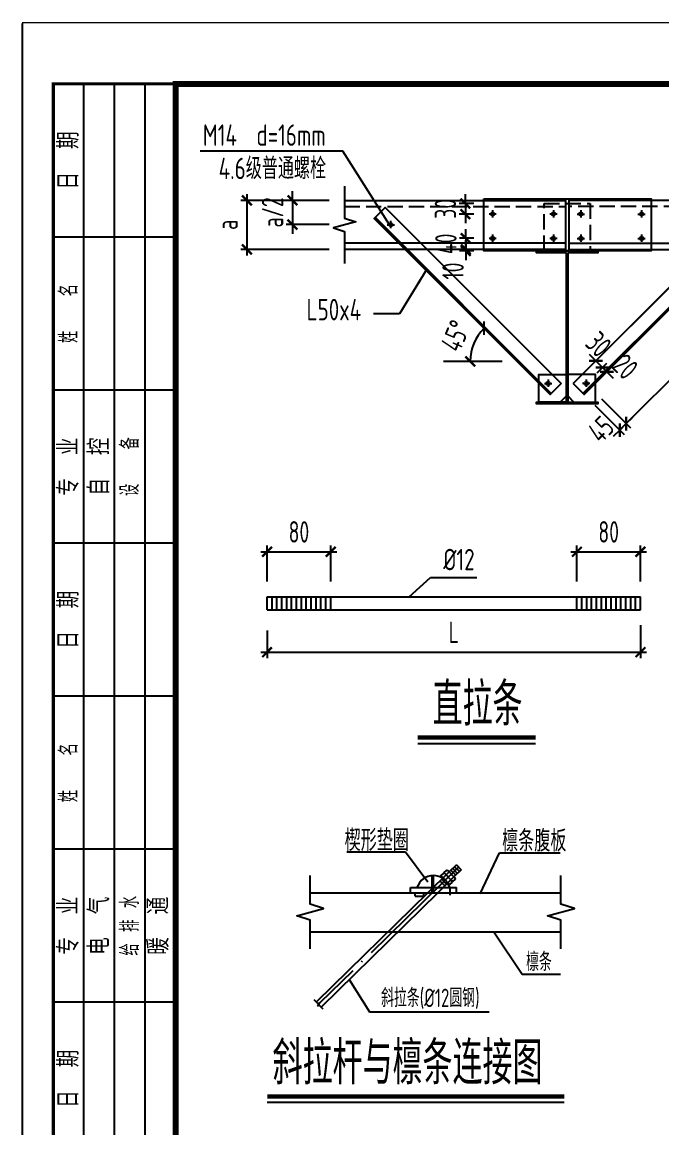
# Model space of a CAD drawing. Extents: x 287065 to 1473467, y 284802 to 344222.
# Drawn here: x 1414047 to 1424500, y 308770 to 326832 of the extents above; entities that cross this region are included whole.
import ezdxf
from ezdxf.enums import TextEntityAlignment as Align

# ---------------------------------------------------------------- set-up
doc = ezdxf.new("R2010")
doc.units = 0
doc.header["$LTSCALE"] = 1000
doc.linetypes.add('DASH', pattern=[0.35, 0.25, -0.1])
doc.linetypes.add('DOTE', pattern=[2.42, 2, -0.2, 0.02, -0.2])
doc.layers.get('0').update_dxf_attribs({"linetype": 'CONTINUOUS'})
doc.layers.get('DEFPOINTS').update_dxf_attribs({"linetype": 'CONTINUOUS'})
for name, color, linetype in [('BEAM_CON', 4, 'CONTINUOUS'), ('DIM', 3, 'CONTINUOUS'), ('DOTE', 8, 'DOTE'), ('FRAME', 3, 'CONTINUOUS'), ('NUM', 3, 'CONTINUOUS'), ('TEXT', 7, 'CONTINUOUS'), ('THIN', 7, 'CONTINUOUS'), ('填充', 8, 'CONTINUOUS'), ('建筑', 3, 'CONTINUOUS'), ('标注', 1, 'CONTINUOUS')]:
    doc.layers.add(name, color=color, linetype=linetype)
doc.styles.add('DXFS', font='txt.shx', dxfattribs={"width": 0.7, "bigfont": 'dxfs.shx'})
doc.styles.add('TSSD_Dimension', font='tssdeng.shx', dxfattribs={"width": 0.7, "bigfont": 'hztxt.shx'})
doc.styles.add('TSSD_Rein', font='tssdeng.shx', dxfattribs={"width": 0.7, "bigfont": 'hztxt.shx'})
doc.dimstyles.new('TSSD_100_100', dxfattribs={"dimtxt": 350, "dimasz": 150, "dimexe": 100, "dimexo": 250, "dimgap": 150, "dimtad": 1, "dimdec": 0, "dimzin": 0, "dimdsep": 46, "dimtxsty": 'TSSD_Dimension', "dimblk": 'ARCHTICK', "dimcen": 0, "dimdle": 100, "dimclrd": 3, "dimclre": 3, "dimclrt": 7, "dimadec": 0, "dimazin": 0, "dimtfac": 1, "dimtdec": 0, "dimtix": 1, "dimtmove": 2, "dimatfit": 3, "dimfxl": 100, "dimtolj": 1, "dimtzin": 0, "dimarcsym": 0})

# ---------------------------------------------------------------- blocks, each defined once
blk = doc.blocks.new('A$C2F0C53E4')
at = {"layer": 'FRAME', "lineweight": 18}
blk.add_line((0, 0), (0, 42000), dxfattribs=at)
at = {"layer": 'FRAME'}
for points in [[(10, 42010, 20, 20, 0), (10, 10, 20, 20, 0), (59410, 10, 20, 20, 0), (59410, 42010, 20, 20, 0)], [(2510, 41010, 100, 100, 0), (2510, 1010, 100, 100, 0), (58410, 1010, 100, 100, 0), (58410, 41010, 100, 100, 0)]]:
    blk.add_lwpolyline(points, format="xyseb", close=True, dxfattribs=at)
blk.add_lwpolyline([(2510, 41010, 50, 50, 0), (510, 41010, 50, 50, 0), (510, 18510, 50, 50, 0), (2510, 18510, 50, 50, 0)], format="xyseb", dxfattribs=at)
for points in [[(1010, 18510), (1010, 41010)], [(1510, 18510), (1510, 41010)], [(2010, 18510), (2010, 41010)], [(2510, 38510), (510, 38510)], [(2510, 36010), (510, 36010)], [(2510, 33510), (510, 33510)], [(2510, 31010), (510, 31010)], [(2510, 28510), (510, 28510)], [(2510, 26010), (510, 26010)]]:
    blk.add_lwpolyline(points, dxfattribs=at)
at = {"layer": 'FRAME', "char_height": 300, "attachment_point": 5, "rotation": 90, "style": 'DXFS'}
for s, insert, width in [('{\\f宋体|b0|i0|c134|p2;日\\Ftxt.shx,dxfs.shx|c134;  \\f宋体|b0|i0|c134|p2;期\\P}', (760, 39760), 1132.5), ('姓   名', (760, 37260), 1185), ('{\\f宋体|b0|i0|c134|p2;自\\Ftxt.shx,dxfs.shx|c134;  \\f宋体|b0|i0|c134|p2;控\\P}', (1260, 34760), 1148.25), ('设   备', (1760, 34760), 1227), ('{\\f宋体|b0|i0|c134|p2;专\\Ftxt.shx,dxfs.shx|c134;  \\f宋体|b0|i0|c134|p2;业\\P}', (760, 34760), 1203.38), ('{\\f宋体|b0|i0|c134|p2;日\\Ftxt.shx,dxfs.shx|c134;  \\f宋体|b0|i0|c134|p2;期\\P}', (760, 32260), 1132.5), ('姓   名', (760, 29760), 1185), ('{\\f宋体|b0|i0|c134|p2;专\\Ftxt.shx,dxfs.shx|c134;  \\f宋体|b0|i0|c134|p2;业\\P}', (760, 27260), 1203.38), ('{\\f宋体|b0|i0|c134|p2;电\\Ftxt.shx,dxfs.shx|c134;  \\f宋体|b0|i0|c134|p2;气\\P}', (1260, 27260), 1182.38), ('给 排 水', (1760, 27260), 1352.62), ('{\\f宋体|b0|i0|c134|p2;暖\\Ftxt.shx,dxfs.shx|c134;  \\f宋体|b0|i0|c134|p2;通\\P}', (2230, 27260), 1200.75), ('{\\f宋体|b0|i0|c134|p2;日\\Ftxt.shx,dxfs.shx|c134;  \\f宋体|b0|i0|c134|p2;期\\P}', (760, 24760), 1132.5)]:
    blk.add_mtext(s, dxfattribs=dict(at, insert=insert, width=width))
blk = doc.blocks.new('_ARCHTICK')
at = {"color": 0}
blk.add_lwpolyline([(-0.53, -0.53, 0.25, 0.25, 0), (0.53, 0.53, 0.5, 0.5, 0)], format="xyseb", dxfattribs=at)
blk = doc.blocks.new('*D848')
at = {"layer": 'DEFPOINTS', "color": 0}
for p in [(1421676, 323301), (1421296, 323120), (1421676, 323120)]:
    blk.add_point(p, dxfattribs=at)
at = {"layer": 'DIM', "color": 3, "lineweight": -2}
for p, q in [((1421296, 323301), (1421296, 323451)), ((1421426, 323301), (1421196, 323301)), ((1421296, 323301), (1421296, 323120)), ((1421426, 323120), (1421196, 323120)), ((1421296, 323120), (1421296, 322970))]:
    blk.add_line(p, q, dxfattribs=at)
at = {"layer": 'DIM', "color": 3, "lineweight": -2, "xscale": 150, "yscale": 150, "zscale": 150}
for p, rotation in [((1421296, 323301), 270), ((1421296, 323120), 90)]:
    blk.add_blockref('_ARCHTICK', p, dxfattribs=dict(at, rotation=rotation))
at = {"layer": 'DIM', "color": 7, "insert": (1420971, 323210), "char_height": 350, "attachment_point": 5, "rotation": 90, "style": 'TSSD_Dimension'}
blk.add_mtext('\\A1;40', dxfattribs=at)
blk = doc.blocks.new('*D849')
at = {"layer": 'DEFPOINTS', "color": 0}
for p in [(1425857, 323520), (1426511, 322866), (1423335, 320856)]:
    blk.add_point(p, dxfattribs=at)
at = {"layer": 'DIM', "color": 3, "lineweight": -2}
for p, q in [((1426034, 323343), (1426581, 322796)), ((1423847, 320203), (1426581, 322937)), ((1423512, 320679), (1423988, 320203))]:
    blk.add_line(p, q, dxfattribs=at)
at = {"layer": 'DIM', "color": 3, "lineweight": -2, "xscale": 150, "yscale": 150, "zscale": 150}
for p, rotation in [((1426511, 322866), 44.99999999999562), ((1423918, 320273), 224.9999999999957)]:
    blk.add_blockref('_ARCHTICK', p, dxfattribs=dict(at, rotation=rotation))
at = {"layer": 'DIM', "color": 7, "insert": (1424984, 321800), "char_height": 350, "attachment_point": 5, "rotation": 45, "style": 'TSSD_Dimension'}
blk.add_mtext('\\A1;L', dxfattribs=at)
blk = doc.blocks.new('*D850')
at = {"layer": 'DEFPOINTS', "color": 0}
for p in [(1421296, 323095), (1421676, 323120), (1421676, 323095)]:
    blk.add_point(p, dxfattribs=at)
at = {"layer": 'DIM', "color": 3, "lineweight": -2}
for p, q in [((1421296, 323120), (1421296, 323270)), ((1421426, 323120), (1421196, 323120)), ((1421426, 323095), (1421196, 323095)), ((1421296, 323120), (1421296, 323095)), ((1421296, 323095), (1421296, 322945))]:
    blk.add_line(p, q, dxfattribs=at)
at = {"layer": 'DIM', "color": 3, "lineweight": -2, "xscale": 150, "yscale": 150, "zscale": 150}
for p, rotation in [((1421296, 323120), 270), ((1421296, 323095), 90)]:
    blk.add_blockref('_ARCHTICK', p, dxfattribs=dict(at, rotation=rotation))
at = {"layer": 'DIM', "color": 7, "insert": (1421088, 322766), "char_height": 350, "attachment_point": 5, "rotation": 90, "style": 'TSSD_Dimension'}
blk.add_mtext('\\A1;10', dxfattribs=at)
blk = doc.blocks.new('*D851')
at = {"layer": 'DEFPOINTS', "color": 0}
for p in [(1421345, 322079), (1421472, 321673), (1421345, 321290), (1422135, 321290), (1422135, 321290)]:
    blk.add_point(p, dxfattribs=at)
at = {"layer": 'DIM', "color": 3, "lineweight": -2}
blk.add_arc((1422135, 321290), 765, 135, 180, dxfattribs=at)
at = {"layer": 'DIM', "color": 3, "lineweight": -2, "xscale": 150, "yscale": 150, "zscale": 150}
for p, rotation in [((1421594, 321831), 45.00000000001272), ((1421370, 321290), 270.0000000000297)]:
    blk.add_blockref('_ARCHTICK', p, dxfattribs=dict(at, rotation=rotation))
at = {"layer": 'DIM', "color": 7, "insert": (1421128, 321707), "char_height": 350, "attachment_point": 5, "rotation": 67.5, "style": 'TSSD_Dimension'}
blk.add_mtext('\\A1;45°', dxfattribs=at)
blk = doc.blocks.new('_ARROW')
blk.add_solid([(0, 0), (-1, 0.1), (-1, -0.1)])
blk = doc.blocks.new('*D852')
at = {"layer": 'DEFPOINTS', "color": 0}
for p in [(1423529, 321192), (1423202, 321077), (1423308, 320970)]:
    blk.add_point(p, dxfattribs=at)
at = {"layer": 'DIM', "color": 3, "lineweight": -2}
for p, q in [((1423423, 321298), (1423317, 321404)), ((1423379, 321253), (1423494, 321368)), ((1423423, 321298), (1423529, 321192)), ((1423485, 321147), (1423600, 321262)), ((1423529, 321192), (1423635, 321085))]:
    blk.add_line(p, q, dxfattribs=at)
at = {"layer": 'DIM', "color": 3, "lineweight": -2, "xscale": 150, "yscale": 150, "zscale": 150}
for p, rotation in [((1423423, 321298), 315), ((1423529, 321192), 135)]:
    blk.add_blockref('_ARCHTICK', p, dxfattribs=dict(at, rotation=rotation))
at = {"layer": 'DIM', "color": 7, "insert": (1423466, 321570), "char_height": 350, "attachment_point": 5, "rotation": 315, "style": 'TSSD_Dimension'}
blk.add_mtext('\\A1;30', dxfattribs=at)
blk = doc.blocks.new('*D853')
at = {"layer": 'DEFPOINTS', "color": 0}
for p in [(1423600, 321121), (1423266, 320928), (1423336, 320857)]:
    blk.add_point(p, dxfattribs=at)
at = {"layer": 'DIM', "color": 3, "lineweight": -2}
for p, q in [((1423529, 321192), (1423423, 321298)), ((1423442, 321104), (1423600, 321262)), ((1423513, 321034), (1423671, 321192)), ((1423529, 321192), (1423600, 321121)), ((1423600, 321121), (1423706, 321015))]:
    blk.add_line(p, q, dxfattribs=at)
at = {"layer": 'DIM', "color": 3, "lineweight": -2, "xscale": 150, "yscale": 150, "zscale": 150}
for p, rotation in [((1423529, 321192), 315.0000000000043), ((1423600, 321121), 135.0000000000043)]:
    blk.add_blockref('_ARCHTICK', p, dxfattribs=dict(at, rotation=rotation))
at = {"layer": 'DIM', "color": 7, "insert": (1423903, 321203), "char_height": 350, "attachment_point": 5, "rotation": 315, "style": 'TSSD_Dimension'}
blk.add_mtext('\\A1;20', dxfattribs=at)
blk = doc.blocks.new('*D854')
at = {"layer": 'DEFPOINTS', "color": 0}
for p in [(1423335, 320856), (1423229, 320750), (1423918, 320273)]:
    blk.add_point(p, dxfattribs=at)
at = {"layer": 'DIM', "color": 3, "lineweight": -2}
for p, q in [((1423512, 320679), (1423988, 320203)), ((1423406, 320573), (1423882, 320097)), ((1423812, 320167), (1423918, 320273)), ((1423918, 320273), (1424024, 320379)), ((1423812, 320167), (1423705, 320061))]:
    blk.add_line(p, q, dxfattribs=at)
at = {"layer": 'DIM', "color": 3, "lineweight": -2, "xscale": 150, "yscale": 150, "zscale": 150}
for p, rotation in [((1423918, 320273), 225), ((1423812, 320167), 45)]:
    blk.add_blockref('_ARCHTICK', p, dxfattribs=dict(at, rotation=rotation))
at = {"layer": 'DIM', "color": 7, "insert": (1423503, 320180), "char_height": 350, "attachment_point": 5, "rotation": 45, "style": 'TSSD_Dimension'}
blk.add_mtext('\\A1;45', dxfattribs=at)
blk = doc.blocks.new('*D855')
at = {"layer": 'DEFPOINTS', "color": 0}
for p in [(1421676, 323870), (1421289, 323695), (1421676, 323695)]:
    blk.add_point(p, dxfattribs=at)
at = {"layer": 'DIM', "color": 3, "lineweight": -2}
for p, q in [((1421426, 323870), (1421189, 323870)), ((1421289, 323870), (1421289, 324020)), ((1421289, 323870), (1421289, 323695)), ((1421426, 323695), (1421189, 323695)), ((1421289, 323695), (1421289, 323545))]:
    blk.add_line(p, q, dxfattribs=at)
at = {"layer": 'DIM', "color": 3, "lineweight": -2, "xscale": 150, "yscale": 150, "zscale": 150}
for p, rotation in [((1421289, 323870), 270), ((1421289, 323695), 90)]:
    blk.add_blockref('_ARCHTICK', p, dxfattribs=dict(at, rotation=rotation))
at = {"layer": 'DIM', "color": 7, "insert": (1420964, 323782), "char_height": 350, "attachment_point": 5, "rotation": 90, "style": 'TSSD_Dimension'}
blk.add_mtext('\\A1;30', dxfattribs=at)
blk = doc.blocks.new('*D884')
at = {"layer": 'DEFPOINTS', "color": 0}
for p in [(1419316, 323920), (1417721, 323120), (1419316, 323120)]:
    blk.add_point(p, dxfattribs=at)
at = {"layer": 'DIM', "color": 3, "lineweight": -2}
for p, q in [((1419066, 323920), (1417621, 323920)), ((1417721, 324020), (1417721, 323020)), ((1419066, 323120), (1417621, 323120))]:
    blk.add_line(p, q, dxfattribs=at)
at = {"layer": 'DIM', "color": 3, "lineweight": -2, "xscale": 150, "yscale": 150, "zscale": 150}
for p, rotation in [((1417721, 323920), 90), ((1417721, 323120), 270)]:
    blk.add_blockref('_ARCHTICK', p, dxfattribs=dict(at, rotation=rotation))
at = {"layer": 'DIM', "color": 7, "insert": (1417396, 323520), "char_height": 350, "attachment_point": 5, "rotation": 90, "style": 'TSSD_Dimension'}
blk.add_mtext('\\A1;a', dxfattribs=at)
blk = doc.blocks.new('*D885')
at = {"layer": 'DEFPOINTS', "color": 0}
for p in [(1419316, 323920), (1418464, 323526), (1419316, 323526)]:
    blk.add_point(p, dxfattribs=at)
at = {"layer": 'DIM', "color": 3, "lineweight": -2}
for p, q in [((1418464, 323920), (1418464, 324070)), ((1419066, 323920), (1418364, 323920)), ((1418464, 323920), (1418464, 323526)), ((1419066, 323526), (1418364, 323526)), ((1418464, 323526), (1418464, 323376))]:
    blk.add_line(p, q, dxfattribs=at)
at = {"layer": 'DIM', "color": 3, "lineweight": -2, "xscale": 150, "yscale": 150, "zscale": 150}
for p, rotation in [((1418464, 323920), 270), ((1418464, 323526), 90)]:
    blk.add_blockref('_ARCHTICK', p, dxfattribs=dict(at, rotation=rotation))
at = {"layer": 'DIM', "color": 7, "insert": (1418139, 323723), "char_height": 350, "attachment_point": 5, "rotation": 90, "style": 'TSSD_Dimension'}
blk.add_mtext('\\A1;a/2', dxfattribs=at)
blk = doc.blocks.new('*D915')
at = {"layer": 'DEFPOINTS', "color": 0}
for p in [(1424151, 317230), (1418050, 317144), (1424151, 316540)]:
    blk.add_point(p, dxfattribs=at)
at = {"layer": 'DIM', "color": 3, "lineweight": -2}
for p, q in [((1418050, 316894), (1418050, 316440)), ((1424151, 316980), (1424151, 316440)), ((1417950, 316540), (1424251, 316540))]:
    blk.add_line(p, q, dxfattribs=at)
at = {"layer": 'DIM', "color": 3, "lineweight": -2, "xscale": 150, "yscale": 150, "zscale": 150, "rotation": 180}
blk.add_blockref('_ARCHTICK', (1418050, 316540), dxfattribs=at)
at = {"layer": 'DIM', "color": 3, "lineweight": -2, "xscale": 150, "yscale": 150, "zscale": 150}
blk.add_blockref('_ARCHTICK', (1424151, 316540), dxfattribs=at)
at = {"layer": 'DIM', "color": 7, "insert": (1421101, 316865), "char_height": 350, "attachment_point": 5, "style": 'TSSD_Dimension'}
blk.add_mtext('\\A1;L', dxfattribs=at)
blk = doc.blocks.new('*D916')
at = {"layer": 'DEFPOINTS', "color": 0}
for p in [(1419090, 318180), (1418050, 317444), (1419090, 317444)]:
    blk.add_point(p, dxfattribs=at)
at = {"layer": 'DIM', "color": 3, "lineweight": -2}
for p, q in [((1418050, 317694), (1418050, 318280)), ((1419090, 317694), (1419090, 318280)), ((1417950, 318180), (1419190, 318180))]:
    blk.add_line(p, q, dxfattribs=at)
at = {"layer": 'DIM', "color": 3, "lineweight": -2, "xscale": 150, "yscale": 150, "zscale": 150, "rotation": 180}
blk.add_blockref('_ARCHTICK', (1418050, 318180), dxfattribs=at)
at = {"layer": 'DIM', "color": 3, "lineweight": -2, "xscale": 150, "yscale": 150, "zscale": 150}
blk.add_blockref('_ARCHTICK', (1419090, 318180), dxfattribs=at)
at = {"layer": 'DIM', "color": 7, "insert": (1418570, 318505), "char_height": 350, "attachment_point": 5, "style": 'TSSD_Dimension'}
blk.add_mtext('\\A1;80', dxfattribs=at)
blk = doc.blocks.new('*D917')
at = {"layer": 'DEFPOINTS', "color": 0}
for p in [(1424151, 318180), (1423111, 317444), (1424151, 317444)]:
    blk.add_point(p, dxfattribs=at)
at = {"layer": 'DIM', "color": 3, "lineweight": -2}
for p, q in [((1423111, 317694), (1423111, 318280)), ((1424151, 317694), (1424151, 318280)), ((1423011, 318180), (1424251, 318180))]:
    blk.add_line(p, q, dxfattribs=at)
at = {"layer": 'DIM', "color": 3, "lineweight": -2, "xscale": 150, "yscale": 150, "zscale": 150, "rotation": 180}
blk.add_blockref('_ARCHTICK', (1423111, 318180), dxfattribs=at)
at = {"layer": 'DIM', "color": 3, "lineweight": -2, "xscale": 150, "yscale": 150, "zscale": 150}
blk.add_blockref('_ARCHTICK', (1424151, 318180), dxfattribs=at)
at = {"layer": 'DIM', "color": 7, "insert": (1423631, 318505), "char_height": 350, "attachment_point": 5, "style": 'TSSD_Dimension'}
blk.add_mtext('\\A1;80', dxfattribs=at)

msp = doc.modelspace()

# ---------------------------------------------------------------- linework, layer by layer
at = {"layer": 'BEAM_CON'}
for p, q in [((1421142.571, 313065.65), (1421024.21, 312949.74)), ((1421112.802, 313036.497), (1421191.234, 312956.407)), ((1421112.802, 313036.497), (1421191.234, 312956.407)), ((1421142.571, 313065.65), (1421221.004, 312985.56)), ((1421024.21, 312949.74), (1420666.261, 312599.203)), ((1420749.035, 312610.613), (1420749.035, 312891.273)), ((1420767.241, 312610.613), (1420767.241, 312891.863)), ((1420838.129, 312610.613), (1421102.642, 312869.649)), ((1420904.416, 312832.426), (1420982.849, 312752.336)), ((1420973.223, 312972.029), (1420939.195, 312938.706)), ((1420939.195, 312938.706), (1421080.806, 312794.101)), ((1421053.263, 312978.191), (1421131.696, 312898.101)), ((1421083.033, 313007.344), (1421161.465, 312927.254)), ((1421083.033, 313007.344), (1421161.465, 312927.254)), ((1421083.033, 313007.344), (1421161.465, 312927.254)), ((1421221.004, 312985.56), (1421102.642, 312869.649)), ((1420392.007, 312693.946), (1421142.474, 312693.946)), ((1420392.007, 312610.613), (1420392.007, 312693.946)), ((1420874.647, 312803.273), (1420953.079, 312723.183)), ((1421065.921, 312779.525), (1421031.893, 312746.202)), ((1421035.862, 312693.946), (1421035.862, 312573.113)), ((1421114.833, 312827.425), (1421080.806, 312794.101)), ((1421142.474, 312610.613), (1421142.474, 312693.946)), ((1418754.131, 312610.613), (1421035.862, 312610.613)), ((1420677.913, 312610.613), (1418853.261, 310823.743)), ((1420838.129, 312610.613), (1418931.693, 310743.652)), ((1420469.447, 312552.772), (1420469.447, 312610.613)), ((1420469.447, 312552.772), (1420612.539, 312552.772)), ((1420612.539, 312552.772), (1420612.539, 312610.613)), ((1421035.862, 312610.613), (1422849.909, 312610.613)), ((1418754.131, 311973.384), (1422849.909, 311973.384))]:
    msp.add_line(p, q, dxfattribs=at)
at = {"layer": 'BEAM_CON', "elevation": -82}
msp.add_lwpolyline([(1420924.311, 312924.129), (1420890.283, 312890.806), (1421031.893, 312746.202)], dxfattribs=at)
msp.add_lwpolyline([(1420973.223, 312972.029, -0.414213562), (1421002.684, 312971.721), (1421115.142, 312856.886, -0.414213562), (1421114.833, 312827.425)], format="xyb", dxfattribs=at)
at = {"layer": 'BEAM_CON'}
for centre, radius, start, end in [((1420767.241, 312610.613), 281.25, 17.2352853, 162.7647147), ((1420938.887, 312909.245), 20.833, 44.4006286, 134.4006286), ((1421051.344, 312794.41), 20.833, 314.4006286, 44.4006286)]:
    msp.add_arc(centre, radius, start, end, dxfattribs=at)
at = {"layer": 'DIM'}
msp.add_line((1421888.292, 321290.248), (1420932.287, 321290.248), dxfattribs=at)
at = {"layer": 'DOTE'}
msp.add_line((1421177.274, 313030.214), (1418904.863, 310804.855), dxfattribs=at)
at = {"layer": 'NUM'}
for p, q in [((1422436.981, 315045.557), (1420512.744, 315045.557)), ((1422906.003, 309184.983), (1418051.28, 309184.983))]:
    msp.add_line(p, q, dxfattribs=at)
at = {"layer": 'NUM', "const_width": 70}
for points in [[(1422436.981, 315145.327), (1420512.744, 315145.327)], [(1422906.003, 309284.753), (1418051.28, 309284.753)]]:
    msp.add_lwpolyline(points, dxfattribs=at)
at = {"layer": 'TEXT'}
for p, q in [((1419284.651, 324726.073), (1416954.689, 324726.073)), ((1420047.392, 323519.557), (1419284.651, 324726.073)), ((1420660.232, 322796.323), (1420214.427, 322069.03)), ((1420214.427, 322069.03), (1419786.394, 322069.03)), ((1420372.534, 317443.539), (1420718.191, 317758.906)), ((1420718.191, 317758.906), (1421476.176, 317758.906)), ((1420312.299, 313274.712), (1419350.544, 313274.712)), ((1420678.493, 312784.934), (1420312.299, 313274.712)), ((1421529.9, 312590.459), (1421845.165, 313261.973)), ((1421845.165, 313261.973), (1422840.15, 313261.973)), ((1421756.181, 311973.384), (1422216.937, 311283.034)), ((1422216.937, 311283.034), (1422843.593, 311283.034)), ((1419388.51, 311191.01), (1419721.985, 310667.025)), ((1419721.985, 310667.025), (1421680.145, 310667.025))]:
    msp.add_line(p, q, dxfattribs=at)
at = {"layer": 'THIN', "ltscale": 0.5}
for points, elevation in [([(1419315.87, 324152.89), (1419315.87, 323627.89), (1419499.203, 323569.557), (1419132.536, 323469.557), (1419315.87, 323411.224), (1419315.87, 322886.224)], 6.833), ([(1418754.131, 311693.384), (1418754.131, 312161.998), (1418534.131, 312231.998), (1418974.131, 312351.998), (1418754.131, 312421.998), (1418754.131, 312890.613)], -82), ([(1422849.909, 311693.384), (1422849.909, 312161.998), (1422629.909, 312231.998), (1423069.909, 312351.998), (1422849.909, 312421.998), (1422849.909, 312890.613)], -82), ([(1418966.677, 310707.929), (1418902.673, 310773.286), (1418879.563, 310761.637), (1418905.391, 310805.758), (1418882.281, 310794.109), (1418818.278, 310859.466)], -82)]:
    msp.add_lwpolyline(points, dxfattribs=dict(at, elevation=elevation))
at = {"layer": '建筑', "linetype": 'Continuous'}
for p, q in [((1422852.524, 320926.557), (1419976.681, 323802.4)), ((1421794.991, 323694.557), (1421675.626, 323694.557)), ((1421735.308, 323760.725), (1421735.308, 323640.725)), ((1422787.074, 323694.557), (1422667.71, 323694.557)), ((1422727.392, 323760.725), (1422727.392, 323640.725)), ((1423052.26, 320926.557), (1425928.102, 323802.4)), ((1423117.71, 323694.557), (1423237.074, 323694.557)), ((1423177.392, 323759.381), (1423177.392, 323640.725)), ((1424109.793, 323694.557), (1424229.157, 323694.557)), ((1424169.475, 323760.725), (1424169.475, 323640.725)), ((1422675.747, 320749.78), (1419799.904, 323625.623)), ((1422693.425, 320767.458), (1419817.582, 323643.301)), ((1420011.71, 323519.557), (1420131.074, 323519.557)), ((1420071.392, 323465.725), (1420071.392, 323585.725)), ((1423211.359, 320767.458), (1426087.201, 323643.301)), ((1423229.036, 320749.78), (1426104.879, 323625.623)), ((1421735.308, 323360.725), (1421735.308, 323240.725)), ((1422727.392, 323360.725), (1422727.392, 323240.725)), ((1423177.392, 323360.725), (1423177.392, 323240.725)), ((1424169.475, 323360.725), (1424169.475, 323240.725)), ((1422927.392, 323219.557), (1419321.574, 323219.557)), ((1421794.991, 323294.557), (1421675.626, 323294.557)), ((1422787.074, 323294.557), (1422667.71, 323294.557)), ((1422977.392, 323219.557), (1427230.615, 323219.557)), ((1423117.71, 323294.557), (1423237.074, 323294.557)), ((1424109.793, 323294.557), (1424229.157, 323294.557)), ((1422675.747, 320749.78), (1422062.381, 321363.146)), ((1422640.392, 320992.725), (1422640.392, 320872.725)), ((1423264.392, 320992.725), (1423264.392, 320872.725)), ((1422580.71, 320926.557), (1422700.074, 320926.557)), ((1423324.074, 320926.557), (1423204.71, 320926.557)), ((1422940.392, 320726.557), (1422840.392, 320626.557)), ((1422964.392, 320726.557), (1423064.392, 320626.557))]:
    msp.add_line(p, q, dxfattribs=at)
at = {"layer": '建筑'}
for p, q in [((1418050.499, 317443.539), (1424151.457, 317443.539)), ((1418050.499, 317230.205), (1418050.499, 317443.539)), ((1418130.499, 317230.205), (1418130.499, 317443.539)), ((1418130.499, 317230.205), (1418130.499, 317443.539)), ((1418210.499, 317230.205), (1418210.499, 317443.539)), ((1418210.499, 317230.205), (1418210.499, 317443.539)), ((1418290.499, 317230.205), (1418290.499, 317443.539)), ((1418290.499, 317230.205), (1418290.499, 317443.539)), ((1418370.499, 317230.205), (1418370.499, 317443.539)), ((1418370.499, 317230.205), (1418370.499, 317443.539)), ((1418450.499, 317230.205), (1418450.499, 317443.539)), ((1418450.499, 317230.205), (1418450.499, 317443.539)), ((1418530.499, 317230.205), (1418530.499, 317443.539)), ((1418530.499, 317230.205), (1418530.499, 317443.539)), ((1418610.499, 317230.205), (1418610.499, 317443.539)), ((1418610.499, 317230.205), (1418610.499, 317443.539)), ((1418690.499, 317230.205), (1418690.499, 317443.539)), ((1418690.499, 317230.205), (1418690.499, 317443.539)), ((1418690.499, 317230.205), (1418690.499, 317443.539)), ((1418770.499, 317230.205), (1418770.499, 317443.539)), ((1418770.499, 317230.205), (1418770.499, 317443.539)), ((1418850.499, 317230.205), (1418850.499, 317443.539)), ((1418850.499, 317230.205), (1418850.499, 317443.539)), ((1418930.499, 317230.205), (1418930.499, 317443.539)), ((1418930.499, 317230.205), (1418930.499, 317443.539)), ((1419010.499, 317230.205), (1419010.499, 317443.539)), ((1419010.499, 317230.205), (1419010.499, 317443.539)), ((1419090.499, 317230.205), (1419090.499, 317443.539)), ((1419090.499, 317230.205), (1419090.499, 317443.539)), ((1423111.457, 317230.205), (1423111.457, 317443.539)), ((1423111.457, 317230.205), (1423111.457, 317443.539)), ((1423191.457, 317230.205), (1423191.457, 317443.539)), ((1423191.457, 317230.205), (1423191.457, 317443.539)), ((1423271.457, 317230.205), (1423271.457, 317443.539)), ((1423271.457, 317230.205), (1423271.457, 317443.539)), ((1423351.457, 317230.205), (1423351.457, 317443.539)), ((1423351.457, 317230.205), (1423351.457, 317443.539)), ((1423431.457, 317230.205), (1423431.457, 317443.539)), ((1423431.457, 317230.205), (1423431.457, 317443.539)), ((1423511.457, 317230.205), (1423511.457, 317443.539)), ((1423511.457, 317230.205), (1423511.457, 317443.539)), ((1423511.457, 317230.205), (1423511.457, 317443.539)), ((1423591.457, 317230.205), (1423591.457, 317443.539)), ((1423591.457, 317230.205), (1423591.457, 317443.539)), ((1423671.457, 317230.205), (1423671.457, 317443.539)), ((1423671.457, 317230.205), (1423671.457, 317443.539)), ((1423751.457, 317230.205), (1423751.457, 317443.539)), ((1423751.457, 317230.205), (1423751.457, 317443.539)), ((1423831.457, 317230.205), (1423831.457, 317443.539)), ((1423831.457, 317230.205), (1423831.457, 317443.539)), ((1423911.457, 317230.205), (1423911.457, 317443.539)), ((1423911.457, 317230.205), (1423911.457, 317443.539)), ((1423991.457, 317230.205), (1423991.457, 317443.539)), ((1423991.457, 317230.205), (1423991.457, 317443.539)), ((1424071.457, 317230.205), (1424071.457, 317443.539)), ((1424071.457, 317230.205), (1424071.457, 317443.539)), ((1424151.457, 317230.205), (1424151.457, 317443.539)), ((1418050.499, 317230.205), (1424151.457, 317230.205))]:
    msp.add_line(p, q, dxfattribs=at)
at = {"layer": '建筑', "linetype": 'Continuous', "elevation": 6.833}
for points in [[(1419315.87, 323919.557), (1422927.392, 323919.557), (1422927.392, 323119.557), (1419321.574, 323119.557)], [(1427230.615, 323919.557), (1422977.392, 323919.557), (1422977.392, 323119.557), (1427230.615, 323119.557)], [(1422852.524, 320926.557), (1422675.747, 320749.78), (1419799.904, 323625.623), (1419976.681, 323802.4), (1422852.524, 320926.557)], [(1423052.26, 320926.557), (1423229.036, 320749.78), (1426104.879, 323625.623), (1425928.102, 323802.4), (1423052.26, 320926.557)], [(1422940.392, 323062.557), (1422452.392, 323062.557), (1422452.392, 323094.557), (1423452.392, 323094.557), (1423452.392, 323062.557), (1422964.392, 323062.557)], [(1422940.392, 320626.557), (1422940.392, 323062.557)], [(1422964.392, 323062.557), (1422964.392, 320626.557)], [(1423052.26, 320926.557), (1423229.036, 320749.78)], [(1422964.392, 320626.557), (1423452.392, 320626.557), (1423452.392, 320594.557), (1422452.392, 320594.557), (1422452.392, 320626.557), (1422940.392, 320626.557)], [(1422940.392, 320726.557), (1422940.392, 320626.557), (1422840.392, 320626.557), (1422940.392, 320726.557)], [(1422964.392, 320726.557), (1422964.392, 320626.557), (1423064.392, 320626.557), (1422964.392, 320726.557)]]:
    msp.add_lwpolyline(points, dxfattribs=at)
for points in [[(1421591.811, 323947.65), (1424326.811, 323947.65), (1424326.811, 323094.557), (1421591.811, 323094.557)], [(1422940.392, 320626.557), (1422490.392, 320626.557), (1422490.392, 321076.557), (1422940.392, 321076.557)], [(1422964.392, 320626.557), (1423414.392, 320626.557), (1423414.392, 321076.557), (1422964.392, 321076.557)]]:
    msp.add_lwpolyline(points, close=True, dxfattribs=at)
at = {"layer": '建筑', "linetype": 'Continuous'}
for centre in [(1421735.308, 323697.641), (1422727.392, 323697.641), (1423177.392, 323697.641), (1424169.475, 323697.641), (1420071.392, 323522.641), (1421735.308, 323297.641), (1422727.392, 323297.641), (1423177.392, 323297.641), (1424169.475, 323297.641), (1422640.392, 320929.641), (1423264.392, 320929.641)]:
    msp.add_circle(centre, 30, dxfattribs=at)
at = {"layer": '标注', "linetype": 'DASH'}
for p, q in [((1419315.87, 323819.557), (1422927.392, 323819.557)), ((1427230.615, 323819.557), (1422977.392, 323819.557))]:
    msp.add_line(p, q, dxfattribs=at)
at = {"layer": '标注', "linetype": 'DASH', "elevation": 6.833}
msp.add_lwpolyline([(1422577.392, 323869.557), (1423327.392, 323869.557), (1423327.392, 323094.557), (1422577.392, 323094.557)], close=True, dxfattribs=at)

# ---------------------------------------------------------------- block references
at = {"layer": 'TEXT', "xscale": 266.6666666667361, "yscale": 266.6666666667443, "zscale": 266.6666666667361, "rotation": 58.49317750023597}
msp.add_blockref('_ARROW', (1420660.232, 322796.323), dxfattribs=at)
at = {"layer": '填充'}
msp.add_blockref('A$C2F0C53E4', (1414046.971, 284811.708), dxfattribs=at)

# ---------------------------------------------------------------- texts
at = {"layer": 'NUM', "style": 'TSSD_Dimension', "width": 0.7}
for s, p in [('直拉条', (1421488.535, 315729.179)), ('斜拉杆与檩条连接图', (1420344.922, 309868.605))]:
    msp.add_text(s, height=700, dxfattribs=at).set_placement(p, align=Align.MIDDLE)
at = {"layer": 'TEXT'}
for s, height, style, width, p in [('M14  d=16mm', 350, 'TSSD_Rein', 0.75, (1416999.274, 324810.913)), ('4.6级普通螺栓', 350, 'TSSD_Rein', 0.75, (1417257.812, 324267.199)), ('L50x4', 350, 'TSSD_Rein', 0.75, (1418694.489, 321960.482)), ('%%C12', 350, 'TSSD_Rein', 0.75, (1420927.839, 317877.915)), ('楔形垫圈', 350, 'TSSD_Rein', 0.75, (1419316.886, 313291.772)), ('檩条腹板', 350, 'TSSD_Rein', 0.75, (1421890.396, 313283.644)), ('檩条', 300, 'TSSD_Dimension', 0.7, (1422282.166, 311332.63)), ('斜拉条(%%C12圆钢)', 300, 'TSSD_Dimension', 0.7, (1419912.704, 310743.866))]:
    msp.add_text(s, height=height, dxfattribs=dict(at, style=style, width=width)).set_placement(p)

# ---------------------------------------------------------------- dimensions: what is measured, and where the dimension line sits
at = {"layer": 'DIM'}
for base, p1, p2, angle, text, picture, middle in [((1418463.875, 323525.725), (1419315.87, 323919.557), (1419315.87, 323525.725), 90, 'a/2', '*D885', (1418138.875, 323722.641)), ((1421288.837, 323694.557), (1421675.626, 323869.557), (1421675.626, 323694.557), 90, '30', '*D855', (1420963.837, 323782.057)), ((1417721.208, 323119.557), (1419315.87, 323919.557), (1419315.87, 323119.557), 90, 'a', '*D884', (1417396.208, 323519.557)), ((1426510.566, 322866.382), (1423335.102, 320855.846), (1425857.392, 323519.557), 45, 'L', '*D849', (1424984.256, 321799.692)), ((1421296.151, 323119.557), (1421675.626, 323300.725), (1421675.626, 323119.557), 90, '40', '*D848', (1420971.151, 323210.141))]:
    dim = msp.add_linear_dim(base=base, p1=p1, p2=p2, angle=angle, text=text, dimstyle='TSSD_100_100', dxfattribs=at)
    dim.commit()
    dim.dimension.update_dxf_attribs({"geometry": picture, "text_midpoint": middle})
for base, p1, p2, angle, text, picture, middle, dimtype in [((1421296.151, 323094.557), (1421675.626, 323119.557), (1421675.626, 323094.557), 90, '10', '*D850', (1421087.818, 322765.588), 128), ((1423529.385, 321191.55), (1423202.26, 321076.557), (1423308.326, 320970.491), 315, '30', '*D852', (1423465.712, 321569.938), 129), ((1423600.096, 321120.839), (1423265.514, 320927.679), (1423336.224, 320856.968), 315, '20', '*D853', (1423902.642, 321203.158), 128), ((1423917.566, 320273.382), (1423229.036, 320749.78), (1423335.102, 320855.846), 45, '45', '*D854', (1423503.306, 320180.251), 129)]:
    dim = msp.add_linear_dim(base=base, p1=p1, p2=p2, angle=angle, text=text, dimstyle='TSSD_100_100', dxfattribs=at)
    dim.commit()
    dim.dimension.update_dxf_attribs({"geometry": picture, "text_midpoint": middle, "dimtype": dimtype})
dim = msp.add_angular_dim_2l(base=(1421472.204, 321672.667), line1=((1422134.572, 321290.248), (1421345.458, 321290.248)), line2=((1422134.572, 321290.248), (1421345.458, 322079.362)), dimstyle='TSSD_100_100', dxfattribs=at)
dim.commit()
dim.dimension.update_dxf_attribs({"geometry": '*D851', "text_midpoint": (1421127.694, 321707.311)})
for base, p1, p2, text, picture, middle in [((1419090.499, 318180.019), (1418050.499, 317443.539), (1419090.499, 317443.539), '80', '*D916', (1418570.499, 318505.019)), ((1424151.457, 318180.019), (1423111.457, 317443.539), (1424151.457, 317443.539), '80', '*D917', (1423631.457, 318505.019)), ((1424151.457, 316539.927), (1418050.499, 317143.912), (1424151.457, 317230.205), 'L', '*D915', (1421100.978, 316864.927))]:
    dim = msp.add_linear_dim(base=base, p1=p1, p2=p2, text=text, dimstyle='TSSD_100_100', dxfattribs=at)
    dim.commit()
    dim.dimension.update_dxf_attribs({"geometry": picture, "text_midpoint": middle})

doc.saveas('drawing.dxf')
